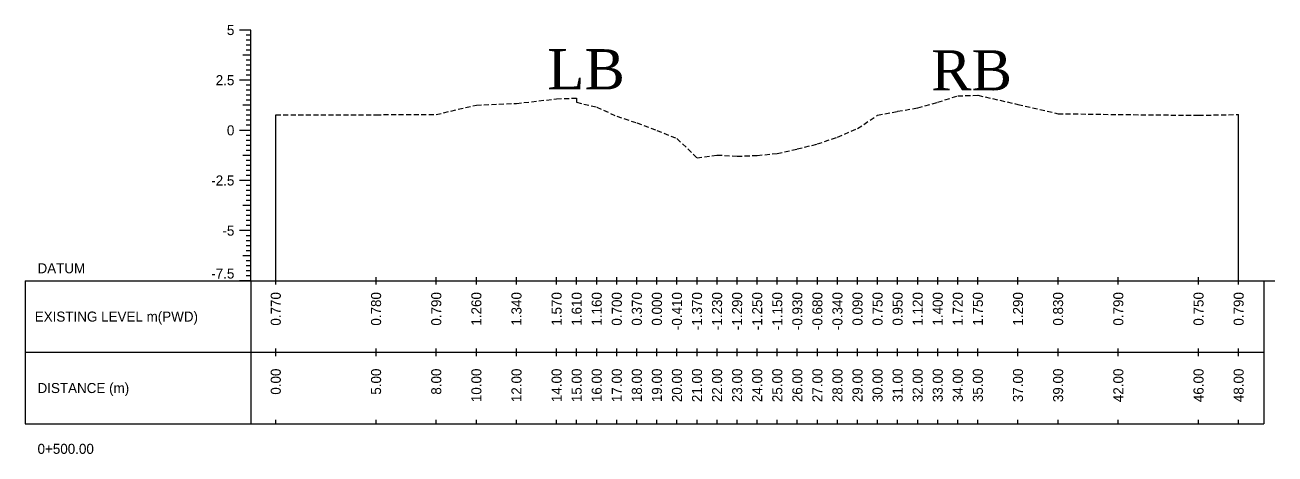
# Model space of a CAD drawing. Header units: inches. Extents: x 2552 to 3818, y -1499 to -1059.
# Drawn here: x 2886.4 to 2948.7, y -1364.3 to -1342.9 of the extents above; entities that cross this region are included whole.
import ezdxf
from ezdxf.enums import TextEntityAlignment as Align

# ---------------------------------------------------------------- set-up
doc = ezdxf.new("R2010")
doc.units = ezdxf.units.IN
doc.header["$MEASUREMENT"] = 0
doc.linetypes.add('HIDDEN', pattern=[0.375, 0.25, -0.125])
doc.layers.add('CS_Drawing', color=7, linetype='Continuous')
doc.layers.add('GL', color=3, linetype='HIDDEN')
doc.styles.add('romans', font='romans.shx')

msp = doc.modelspace()

# ---------------------------------------------------------------- linework, layer by layer
at = {"layer": 'CS_Drawing'}
for p, q in [((2897.626, -1343.175), (2897.063, -1343.175)), ((2897.626, -1343.175), (2897.232, -1343.175)), ((2897.626, -1343.175), (2897.401, -1343.175)), ((2897.626, -1343.425), (2897.401, -1343.425)), ((2897.626, -1355.675), (2897.626, -1343.175)), ((2897.626, -1343.675), (2897.401, -1343.675)), ((2897.626, -1343.925), (2897.401, -1343.925)), ((2897.626, -1344.425), (2897.232, -1344.425)), ((2897.626, -1344.175), (2897.401, -1344.175)), ((2897.626, -1344.425), (2897.401, -1344.425)), ((2897.626, -1344.675), (2897.401, -1344.675)), ((2897.626, -1344.925), (2897.401, -1344.925)), ((2897.626, -1345.175), (2897.401, -1345.175)), ((2897.626, -1345.675), (2897.063, -1345.675)), ((2897.626, -1345.675), (2897.232, -1345.675)), ((2897.626, -1345.425), (2897.401, -1345.425)), ((2897.626, -1345.675), (2897.401, -1345.675)), ((2897.626, -1345.925), (2897.401, -1345.925)), ((2897.626, -1346.175), (2897.401, -1346.175)), ((2897.626, -1346.425), (2897.401, -1346.425)), ((2897.626, -1346.925), (2897.232, -1346.925)), ((2897.626, -1346.675), (2897.401, -1346.675)), ((2897.626, -1346.925), (2897.401, -1346.925)), ((2897.626, -1347.175), (2897.401, -1347.175)), ((2897.626, -1347.425), (2897.401, -1347.425)), ((2897.626, -1347.675), (2897.401, -1347.675)), ((2898.876, -1355.675), (2898.876, -1347.405)), ((2946.876, -1355.675), (2946.876, -1347.385)), ((2897.626, -1348.175), (2897.063, -1348.175)), ((2897.626, -1348.175), (2897.232, -1348.175)), ((2897.626, -1347.925), (2897.401, -1347.925)), ((2897.626, -1348.175), (2897.401, -1348.175)), ((2897.626, -1348.425), (2897.401, -1348.425)), ((2897.626, -1348.675), (2897.401, -1348.675)), ((2897.626, -1348.925), (2897.401, -1348.925)), ((2897.626, -1349.425), (2897.232, -1349.425)), ((2897.626, -1349.175), (2897.401, -1349.175)), ((2897.626, -1349.425), (2897.401, -1349.425)), ((2897.626, -1349.675), (2897.401, -1349.675)), ((2897.626, -1349.925), (2897.401, -1349.925)), ((2897.626, -1350.175), (2897.401, -1350.175)), ((2897.626, -1350.675), (2897.063, -1350.675)), ((2897.626, -1350.675), (2897.232, -1350.675)), ((2897.626, -1350.425), (2897.401, -1350.425)), ((2897.626, -1350.675), (2897.401, -1350.675)), ((2897.626, -1350.925), (2897.401, -1350.925)), ((2897.626, -1351.175), (2897.401, -1351.175)), ((2897.626, -1351.425), (2897.401, -1351.425)), ((2897.626, -1351.925), (2897.232, -1351.925)), ((2897.626, -1351.675), (2897.401, -1351.675)), ((2897.626, -1351.925), (2897.401, -1351.925)), ((2897.626, -1352.175), (2897.401, -1352.175)), ((2897.626, -1352.425), (2897.401, -1352.425)), ((2897.626, -1352.675), (2897.401, -1352.675)), ((2897.626, -1353.175), (2897.063, -1353.175)), ((2897.626, -1353.175), (2897.232, -1353.175)), ((2897.626, -1352.925), (2897.401, -1352.925)), ((2897.626, -1353.175), (2897.401, -1353.175)), ((2897.626, -1353.425), (2897.401, -1353.425)), ((2897.626, -1353.675), (2897.401, -1353.675)), ((2897.626, -1353.925), (2897.401, -1353.925)), ((2897.626, -1354.425), (2897.232, -1354.425)), ((2897.626, -1354.175), (2897.401, -1354.175)), ((2897.626, -1354.425), (2897.401, -1354.425)), ((2897.626, -1354.675), (2897.401, -1354.675)), ((2897.626, -1354.925), (2897.401, -1354.925)), ((2897.626, -1355.175), (2897.401, -1355.175)), ((2886.376, -1355.675), (2897.626, -1355.675)), ((2886.376, -1355.675), (2886.376, -1362.8)), ((2897.626, -1355.675), (2897.063, -1355.675)), ((2897.626, -1355.675), (2897.232, -1355.675)), ((2897.626, -1355.425), (2897.401, -1355.425)), ((2897.626, -1355.675), (2897.401, -1355.675)), ((2897.626, -1355.675), (2948.126, -1355.675)), ((2897.626, -1355.675), (2897.626, -1362.8)), ((2898.876, -1355.862), (2898.876, -1355.487)), ((2903.876, -1355.862), (2903.876, -1355.487)), ((2906.876, -1355.862), (2906.876, -1355.487)), ((2908.876, -1355.862), (2908.876, -1355.487)), ((2910.876, -1355.862), (2910.876, -1355.487)), ((2912.876, -1355.862), (2912.876, -1355.487)), ((2913.876, -1355.862), (2913.876, -1355.487)), ((2914.876, -1355.862), (2914.876, -1355.487)), ((2915.876, -1355.862), (2915.876, -1355.487)), ((2916.876, -1355.862), (2916.876, -1355.487)), ((2917.876, -1355.862), (2917.876, -1355.487)), ((2918.876, -1355.862), (2918.876, -1355.487)), ((2919.876, -1355.862), (2919.876, -1355.487)), ((2920.876, -1355.862), (2920.876, -1355.487)), ((2921.876, -1355.862), (2921.876, -1355.487)), ((2922.876, -1355.862), (2922.876, -1355.487)), ((2923.876, -1355.862), (2923.876, -1355.487)), ((2924.876, -1355.862), (2924.876, -1355.487)), ((2925.876, -1355.862), (2925.876, -1355.487)), ((2926.876, -1355.862), (2926.876, -1355.487)), ((2927.876, -1355.862), (2927.876, -1355.487)), ((2928.876, -1355.862), (2928.876, -1355.487)), ((2929.876, -1355.862), (2929.876, -1355.487)), ((2930.876, -1355.862), (2930.876, -1355.487)), ((2931.876, -1355.862), (2931.876, -1355.487)), ((2932.876, -1355.862), (2932.876, -1355.487)), ((2933.876, -1355.862), (2933.876, -1355.487)), ((2935.876, -1355.862), (2935.876, -1355.487)), ((2937.876, -1355.862), (2937.876, -1355.487)), ((2940.876, -1355.862), (2940.876, -1355.487)), ((2944.876, -1355.862), (2944.876, -1355.487)), ((2946.876, -1355.862), (2946.876, -1355.487)), ((2948.126, -1355.675), (2948.688, -1355.675)), ((2948.126, -1355.675), (2948.519, -1355.675)), ((2948.126, -1355.675), (2948.351, -1355.675)), ((2948.126, -1355.675), (2948.126, -1362.8)), ((2886.376, -1359.237), (2897.626, -1359.237)), ((2897.626, -1359.237), (2948.126, -1359.237)), ((2897.626, -1359.237), (2948.126, -1359.237)), ((2898.876, -1359.425), (2898.876, -1359.05)), ((2903.876, -1359.425), (2903.876, -1359.05)), ((2906.876, -1359.425), (2906.876, -1359.05)), ((2908.876, -1359.425), (2908.876, -1359.05)), ((2910.876, -1359.425), (2910.876, -1359.05)), ((2912.876, -1359.425), (2912.876, -1359.05)), ((2913.876, -1359.425), (2913.876, -1359.05)), ((2914.876, -1359.425), (2914.876, -1359.05)), ((2915.876, -1359.425), (2915.876, -1359.05)), ((2916.876, -1359.425), (2916.876, -1359.05)), ((2917.876, -1359.425), (2917.876, -1359.05)), ((2918.876, -1359.425), (2918.876, -1359.05)), ((2919.876, -1359.425), (2919.876, -1359.05)), ((2920.876, -1359.425), (2920.876, -1359.05)), ((2921.876, -1359.425), (2921.876, -1359.05)), ((2922.876, -1359.425), (2922.876, -1359.05)), ((2923.876, -1359.425), (2923.876, -1359.05)), ((2924.876, -1359.425), (2924.876, -1359.05)), ((2925.876, -1359.425), (2925.876, -1359.05)), ((2926.876, -1359.425), (2926.876, -1359.05)), ((2927.876, -1359.425), (2927.876, -1359.05)), ((2928.876, -1359.425), (2928.876, -1359.05)), ((2929.876, -1359.425), (2929.876, -1359.05)), ((2930.876, -1359.425), (2930.876, -1359.05)), ((2931.876, -1359.425), (2931.876, -1359.05)), ((2932.876, -1359.425), (2932.876, -1359.05)), ((2933.876, -1359.425), (2933.876, -1359.05)), ((2935.876, -1359.425), (2935.876, -1359.05)), ((2937.876, -1359.425), (2937.876, -1359.05)), ((2940.876, -1359.425), (2940.876, -1359.05)), ((2944.876, -1359.425), (2944.876, -1359.05)), ((2946.876, -1359.425), (2946.876, -1359.05)), ((2898.876, -1362.8), (2898.876, -1362.612)), ((2903.876, -1362.8), (2903.876, -1362.612)), ((2906.876, -1362.8), (2906.876, -1362.612)), ((2908.876, -1362.8), (2908.876, -1362.612)), ((2910.876, -1362.8), (2910.876, -1362.612)), ((2912.876, -1362.8), (2912.876, -1362.612)), ((2913.876, -1362.8), (2913.876, -1362.612)), ((2914.876, -1362.8), (2914.876, -1362.612)), ((2915.876, -1362.8), (2915.876, -1362.612)), ((2916.876, -1362.8), (2916.876, -1362.612)), ((2917.876, -1362.8), (2917.876, -1362.612)), ((2918.876, -1362.8), (2918.876, -1362.612)), ((2919.876, -1362.8), (2919.876, -1362.612)), ((2920.876, -1362.8), (2920.876, -1362.612)), ((2921.876, -1362.8), (2921.876, -1362.612)), ((2922.876, -1362.8), (2922.876, -1362.612)), ((2923.876, -1362.8), (2923.876, -1362.612)), ((2924.876, -1362.8), (2924.876, -1362.612)), ((2925.876, -1362.8), (2925.876, -1362.612)), ((2926.876, -1362.8), (2926.876, -1362.612)), ((2927.876, -1362.8), (2927.876, -1362.612)), ((2928.876, -1362.8), (2928.876, -1362.612)), ((2929.876, -1362.8), (2929.876, -1362.612)), ((2930.876, -1362.8), (2930.876, -1362.612)), ((2931.876, -1362.8), (2931.876, -1362.612)), ((2932.876, -1362.8), (2932.876, -1362.612)), ((2933.876, -1362.8), (2933.876, -1362.612)), ((2935.876, -1362.8), (2935.876, -1362.612)), ((2937.876, -1362.8), (2937.876, -1362.612)), ((2940.876, -1362.8), (2940.876, -1362.612)), ((2944.876, -1362.8), (2944.876, -1362.612)), ((2946.876, -1362.8), (2946.876, -1362.612)), ((2886.376, -1362.8), (2897.626, -1362.8)), ((2897.626, -1362.8), (2948.126, -1362.8))]:
    msp.add_line(p, q, dxfattribs=at)
at = {"layer": 'GL'}
msp.add_lwpolyline([(2898.876, -1347.405), (2903.876, -1347.395), (2906.876, -1347.385), (2908.876, -1346.915), (2910.876, -1346.835), (2912.876, -1346.605), (2913.876, -1346.565), (2913.876, -1346.775), (2914.876, -1347.015), (2915.876, -1347.475), (2916.876, -1347.805), (2917.876, -1348.175), (2918.876, -1348.585), (2919.876, -1349.545), (2920.876, -1349.405), (2921.876, -1349.465), (2922.876, -1349.425), (2923.876, -1349.325), (2924.876, -1349.105), (2925.876, -1348.855), (2926.876, -1348.515), (2927.876, -1348.085), (2928.876, -1347.425), (2929.876, -1347.225), (2930.876, -1347.055), (2931.876, -1346.775), (2932.876, -1346.455), (2933.876, -1346.425), (2935.876, -1346.885), (2937.876, -1347.345), (2940.876, -1347.385), (2944.876, -1347.425), (2946.876, -1347.385)], dxfattribs=at)

# ---------------------------------------------------------------- texts
at = {"char_height": 2, "width": 204.37328, "attachment_point": 1, "style": 'romans'}
for s, insert in [('{\\fTimes New Roman|b0|i0|c0|p18;LB}', (2912.418, -1344.129)), ('{\\fTimes New Roman|b0|i0|c0|p18;RB}', (2931.548, -1344.181))]:
    msp.add_mtext(s, dxfattribs=dict(at, insert=insert))
at = {"layer": 'CS_Drawing'}
for s, p in [('5', (2896.813, -1343.175)), ('2.5', (2896.813, -1345.675)), ('0', (2896.813, -1348.175)), ('-2.5', (2896.813, -1350.675)), ('-5', (2896.813, -1353.175))]:
    msp.add_text(s, height=0.5, dxfattribs=at).set_placement(p, align=Align.MIDDLE_RIGHT)
for s, p in [('DATUM', (2887.001, -1355.05)), ('EXISTING LEVEL m(PWD)', (2886.863, -1357.458)), ('DISTANCE (m)', (2887.001, -1361.019)), ('0+500.00', (2887.001, -1364.05))]:
    msp.add_text(s, height=0.5, dxfattribs=at).set_placement(p, align=Align.MIDDLE_LEFT)
msp.add_text('-7.5', height=0.5, dxfattribs=at).set_placement((2896.813, -1355.562), align=Align.RIGHT)
for s, p in [('0.770', (2898.876, -1356.237)), ('0.780', (2903.876, -1356.237)), ('0.790', (2906.876, -1356.237)), ('1.260', (2908.876, -1356.237)), ('1.340', (2910.876, -1356.237)), ('1.570', (2912.876, -1356.237)), ('1.610', (2913.876, -1356.237)), ('1.160', (2914.876, -1356.237)), ('0.700', (2915.876, -1356.237)), ('0.370', (2916.876, -1356.237)), ('0.000', (2917.876, -1356.237)), ('-0.410', (2918.876, -1356.237)), ('-1.370', (2919.876, -1356.237)), ('-1.230', (2920.876, -1356.237)), ('-1.290', (2921.876, -1356.237)), ('-1.250', (2922.876, -1356.237)), ('-1.150', (2923.876, -1356.237)), ('-0.930', (2924.876, -1356.237)), ('-0.680', (2925.876, -1356.237)), ('-0.340', (2926.876, -1356.237)), ('0.090', (2927.876, -1356.237)), ('0.750', (2928.876, -1356.237)), ('0.950', (2929.876, -1356.237)), ('1.120', (2930.876, -1356.237)), ('1.400', (2931.876, -1356.237)), ('1.720', (2932.876, -1356.237)), ('1.750', (2933.876, -1356.237)), ('1.290', (2935.876, -1356.237)), ('0.830', (2937.876, -1356.237)), ('0.790', (2940.876, -1356.237)), ('0.750', (2944.876, -1356.237)), ('0.790', (2946.876, -1356.237)), ('0.00', (2898.876, -1360.05)), ('5.00', (2903.876, -1360.05)), ('8.00', (2906.876, -1360.05)), ('10.00', (2908.876, -1360.05)), ('12.00', (2910.876, -1360.05)), ('14.00', (2912.876, -1360.05)), ('15.00', (2913.876, -1360.05)), ('16.00', (2914.876, -1360.05)), ('17.00', (2915.876, -1360.05)), ('18.00', (2916.876, -1360.05)), ('19.00', (2917.876, -1360.05)), ('20.00', (2918.876, -1360.05)), ('21.00', (2919.876, -1360.05)), ('22.00', (2920.876, -1360.05)), ('23.00', (2921.876, -1360.05)), ('24.00', (2922.876, -1360.05)), ('25.00', (2923.876, -1360.05)), ('26.00', (2924.876, -1360.05)), ('27.00', (2925.876, -1360.05)), ('28.00', (2926.876, -1360.05)), ('29.00', (2927.876, -1360.05)), ('30.00', (2928.876, -1360.05)), ('31.00', (2929.876, -1360.05)), ('32.00', (2930.876, -1360.05)), ('33.00', (2931.876, -1360.05)), ('34.00', (2932.876, -1360.05)), ('35.00', (2933.876, -1360.05)), ('37.00', (2935.876, -1360.05)), ('39.00', (2937.876, -1360.05)), ('42.00', (2940.876, -1360.05)), ('46.00', (2944.876, -1360.05)), ('48.00', (2946.876, -1360.05))]:
    msp.add_text(s, height=0.5, rotation=90, dxfattribs=at).set_placement(p, align=Align.MIDDLE_RIGHT)

doc.saveas('drawing.dxf')
